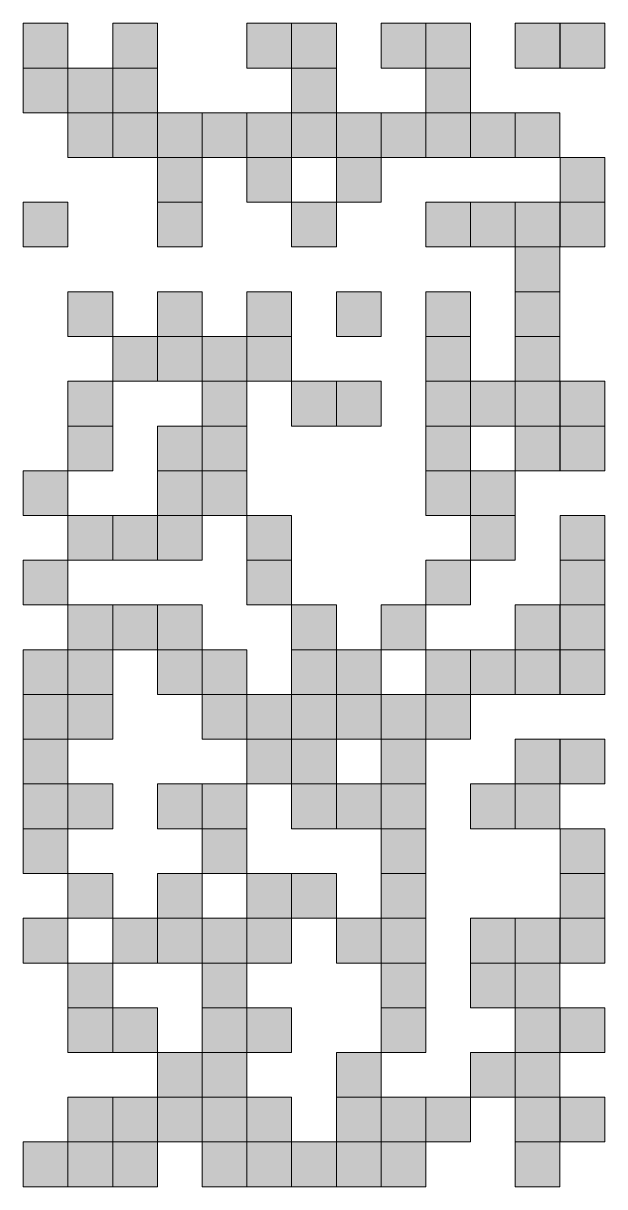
# Model space of a CAD drawing. Extents: x 23 to 244, y 50 to 133.
# Drawn here: x 40.85 to 58.23, y 86.37 to 121.13 of the extents above; entities that cross this region are included whole.
import ezdxf

# ---------------------------------------------------------------- set-up
doc = ezdxf.new("R2010")
doc.units = 0
doc.header["$MEASUREMENT"] = 0
doc.layers.add('Layer 1', color=7, linetype='Continuous')

msp = doc.modelspace()

# ---------------------------------------------------------------- hatches: boundary and pattern name
at = {"layer": 'Layer 1', "true_color": 0xffffff}
h = msp.add_hatch(color=7, dxfattribs=at)
h.dxf.hatch_style = 2
h.paths.add_polyline_path([(40.851, 119.796), (42.188, 119.796), (42.188, 121.133), (40.851, 121.133)])
h = msp.add_hatch(color=7, dxfattribs=at)
h.dxf.hatch_style = 2
h.paths.add_polyline_path([(43.525, 119.796), (44.862, 119.796), (44.862, 121.133), (43.525, 121.133)])
h = msp.add_hatch(color=7, dxfattribs=at)
h.dxf.hatch_style = 2
h.paths.add_polyline_path([(47.536, 119.796), (48.873, 119.796), (48.873, 121.133), (47.536, 121.133)])
h = msp.add_hatch(color=7, dxfattribs=at)
h.dxf.hatch_style = 2
h.paths.add_polyline_path([(48.873, 119.796), (50.21, 119.796), (50.21, 121.133), (48.873, 121.133)])
h = msp.add_hatch(color=7, dxfattribs=at)
h.dxf.hatch_style = 2
h.paths.add_polyline_path([(51.547, 119.796), (52.884, 119.796), (52.884, 121.133), (51.547, 121.133)])
h = msp.add_hatch(color=7, dxfattribs=at)
h.dxf.hatch_style = 2
h.paths.add_polyline_path([(52.884, 119.796), (54.221, 119.796), (54.221, 121.133), (52.884, 121.133)])
h = msp.add_hatch(color=7, dxfattribs=at)
h.dxf.hatch_style = 2
h.paths.add_polyline_path([(55.558, 119.796), (56.895, 119.796), (56.895, 121.133), (55.558, 121.133)])
h = msp.add_hatch(color=7, dxfattribs=at)
h.dxf.hatch_style = 2
h.paths.add_polyline_path([(56.896, 119.796), (58.233, 119.796), (58.233, 121.133), (56.896, 121.133)])
h = msp.add_hatch(color=7, dxfattribs=at)
h.dxf.hatch_style = 2
h.paths.add_polyline_path([(40.851, 118.459), (42.188, 118.459), (42.188, 119.796), (40.851, 119.796)])
h = msp.add_hatch(color=7, dxfattribs=at)
h.dxf.hatch_style = 2
h.paths.add_polyline_path([(42.188, 118.459), (43.525, 118.459), (43.525, 119.796), (42.188, 119.796)])
h = msp.add_hatch(color=7, dxfattribs=at)
h.dxf.hatch_style = 2
h.paths.add_polyline_path([(43.525, 118.459), (44.862, 118.459), (44.862, 119.796), (43.525, 119.796)])
h = msp.add_hatch(color=7, dxfattribs=at)
h.dxf.hatch_style = 2
h.paths.add_polyline_path([(48.873, 118.459), (50.21, 118.459), (50.21, 119.796), (48.873, 119.796)])
h = msp.add_hatch(color=7, dxfattribs=at)
h.dxf.hatch_style = 2
h.paths.add_polyline_path([(52.884, 118.459), (54.221, 118.459), (54.221, 119.796), (52.884, 119.796)])
h = msp.add_hatch(color=7, dxfattribs=at)
h.dxf.hatch_style = 2
h.paths.add_polyline_path([(42.188, 117.122), (43.525, 117.122), (43.525, 118.459), (42.188, 118.459)])
h = msp.add_hatch(color=7, dxfattribs=at)
h.dxf.hatch_style = 2
h.paths.add_polyline_path([(43.525, 117.122), (44.862, 117.122), (44.862, 118.459), (43.525, 118.459)])
h = msp.add_hatch(color=7, dxfattribs=at)
h.dxf.hatch_style = 2
h.paths.add_polyline_path([(44.862, 117.122), (46.199, 117.122), (46.199, 118.459), (44.862, 118.459)])
h = msp.add_hatch(color=7, dxfattribs=at)
h.dxf.hatch_style = 2
h.paths.add_polyline_path([(46.199, 117.122), (47.536, 117.122), (47.536, 118.459), (46.199, 118.459)])
h = msp.add_hatch(color=7, dxfattribs=at)
h.dxf.hatch_style = 2
h.paths.add_polyline_path([(47.536, 117.122), (48.873, 117.122), (48.873, 118.459), (47.536, 118.459)])
h = msp.add_hatch(color=7, dxfattribs=at)
h.dxf.hatch_style = 2
h.paths.add_polyline_path([(48.873, 117.122), (50.21, 117.122), (50.21, 118.459), (48.873, 118.459)])
h = msp.add_hatch(color=7, dxfattribs=at)
h.dxf.hatch_style = 2
h.paths.add_polyline_path([(50.21, 117.122), (51.547, 117.122), (51.547, 118.459), (50.21, 118.459)])
h = msp.add_hatch(color=7, dxfattribs=at)
h.dxf.hatch_style = 2
h.paths.add_polyline_path([(51.547, 117.122), (52.884, 117.122), (52.884, 118.459), (51.547, 118.459)])
h = msp.add_hatch(color=7, dxfattribs=at)
h.dxf.hatch_style = 2
h.paths.add_polyline_path([(52.884, 117.122), (54.221, 117.122), (54.221, 118.459), (52.884, 118.459)])
h = msp.add_hatch(color=7, dxfattribs=at)
h.dxf.hatch_style = 2
h.paths.add_polyline_path([(54.221, 117.122), (55.558, 117.122), (55.558, 118.459), (54.221, 118.459)])
h = msp.add_hatch(color=7, dxfattribs=at)
h.dxf.hatch_style = 2
h.paths.add_polyline_path([(55.558, 117.122), (56.895, 117.122), (56.895, 118.459), (55.558, 118.459)])
h = msp.add_hatch(color=7, dxfattribs=at)
h.dxf.hatch_style = 2
h.paths.add_polyline_path([(44.862, 115.785), (46.199, 115.785), (46.199, 117.122), (44.862, 117.122)])
h = msp.add_hatch(color=7, dxfattribs=at)
h.dxf.hatch_style = 2
h.paths.add_polyline_path([(47.536, 115.785), (48.873, 115.785), (48.873, 117.122), (47.536, 117.122)])
h = msp.add_hatch(color=7, dxfattribs=at)
h.dxf.hatch_style = 2
h.paths.add_polyline_path([(50.21, 115.785), (51.547, 115.785), (51.547, 117.122), (50.21, 117.122)])
h = msp.add_hatch(color=7, dxfattribs=at)
h.dxf.hatch_style = 2
h.paths.add_polyline_path([(56.896, 115.785), (58.233, 115.785), (58.233, 117.122), (56.896, 117.122)])
h = msp.add_hatch(color=7, dxfattribs=at)
h.dxf.hatch_style = 2
h.paths.add_polyline_path([(40.851, 114.448), (42.188, 114.448), (42.188, 115.785), (40.851, 115.785)])
h = msp.add_hatch(color=7, dxfattribs=at)
h.dxf.hatch_style = 2
h.paths.add_polyline_path([(44.862, 114.448), (46.199, 114.448), (46.199, 115.785), (44.862, 115.785)])
h = msp.add_hatch(color=7, dxfattribs=at)
h.dxf.hatch_style = 2
h.paths.add_polyline_path([(48.873, 114.448), (50.21, 114.448), (50.21, 115.785), (48.873, 115.785)])
h = msp.add_hatch(color=7, dxfattribs=at)
h.dxf.hatch_style = 2
h.paths.add_polyline_path([(52.884, 114.448), (54.221, 114.448), (54.221, 115.785), (52.884, 115.785)])
h = msp.add_hatch(color=7, dxfattribs=at)
h.dxf.hatch_style = 2
h.paths.add_polyline_path([(54.221, 114.448), (55.558, 114.448), (55.558, 115.785), (54.221, 115.785)])
h = msp.add_hatch(color=7, dxfattribs=at)
h.dxf.hatch_style = 2
h.paths.add_polyline_path([(55.558, 114.448), (56.895, 114.448), (56.895, 115.785), (55.558, 115.785)])
h = msp.add_hatch(color=7, dxfattribs=at)
h.dxf.hatch_style = 2
h.paths.add_polyline_path([(56.896, 114.448), (58.233, 114.448), (58.233, 115.785), (56.896, 115.785)])
h = msp.add_hatch(color=7, dxfattribs=at)
h.dxf.hatch_style = 2
h.paths.add_polyline_path([(55.558, 113.111), (56.895, 113.111), (56.895, 114.448), (55.558, 114.448)])
h = msp.add_hatch(color=7, dxfattribs=at)
h.dxf.hatch_style = 2
h.paths.add_polyline_path([(42.188, 111.774), (43.525, 111.774), (43.525, 113.111), (42.188, 113.111)])
h = msp.add_hatch(color=7, dxfattribs=at)
h.dxf.hatch_style = 2
h.paths.add_polyline_path([(44.862, 111.774), (46.199, 111.774), (46.199, 113.111), (44.862, 113.111)])
h = msp.add_hatch(color=7, dxfattribs=at)
h.dxf.hatch_style = 2
h.paths.add_polyline_path([(47.536, 111.774), (48.873, 111.774), (48.873, 113.111), (47.536, 113.111)])
h = msp.add_hatch(color=7, dxfattribs=at)
h.dxf.hatch_style = 2
h.paths.add_polyline_path([(50.21, 111.774), (51.547, 111.774), (51.547, 113.111), (50.21, 113.111)])
h = msp.add_hatch(color=7, dxfattribs=at)
h.dxf.hatch_style = 2
h.paths.add_polyline_path([(52.884, 111.774), (54.221, 111.774), (54.221, 113.111), (52.884, 113.111)])
h = msp.add_hatch(color=7, dxfattribs=at)
h.dxf.hatch_style = 2
h.paths.add_polyline_path([(55.558, 111.774), (56.895, 111.774), (56.895, 113.111), (55.558, 113.111)])
h = msp.add_hatch(color=7, dxfattribs=at)
h.dxf.hatch_style = 2
h.paths.add_polyline_path([(43.525, 110.437), (44.862, 110.437), (44.862, 111.774), (43.525, 111.774)])
h = msp.add_hatch(color=7, dxfattribs=at)
h.dxf.hatch_style = 2
h.paths.add_polyline_path([(44.862, 110.437), (46.199, 110.437), (46.199, 111.774), (44.862, 111.774)])
h = msp.add_hatch(color=7, dxfattribs=at)
h.dxf.hatch_style = 2
h.paths.add_polyline_path([(46.199, 110.437), (47.536, 110.437), (47.536, 111.774), (46.199, 111.774)])
h = msp.add_hatch(color=7, dxfattribs=at)
h.dxf.hatch_style = 2
h.paths.add_polyline_path([(47.536, 110.437), (48.873, 110.437), (48.873, 111.774), (47.536, 111.774)])
h = msp.add_hatch(color=7, dxfattribs=at)
h.dxf.hatch_style = 2
h.paths.add_polyline_path([(52.884, 110.437), (54.221, 110.437), (54.221, 111.774), (52.884, 111.774)])
h = msp.add_hatch(color=7, dxfattribs=at)
h.dxf.hatch_style = 2
h.paths.add_polyline_path([(55.558, 110.437), (56.895, 110.437), (56.895, 111.774), (55.558, 111.774)])
h = msp.add_hatch(color=7, dxfattribs=at)
h.dxf.hatch_style = 2
h.paths.add_polyline_path([(42.188, 109.099), (43.525, 109.099), (43.525, 110.436), (42.188, 110.436)])
h = msp.add_hatch(color=7, dxfattribs=at)
h.dxf.hatch_style = 2
h.paths.add_polyline_path([(46.199, 109.099), (47.536, 109.099), (47.536, 110.436), (46.199, 110.436)])
h = msp.add_hatch(color=7, dxfattribs=at)
h.dxf.hatch_style = 2
h.paths.add_polyline_path([(48.873, 109.099), (50.21, 109.099), (50.21, 110.436), (48.873, 110.436)])
h = msp.add_hatch(color=7, dxfattribs=at)
h.dxf.hatch_style = 2
h.paths.add_polyline_path([(50.21, 109.099), (51.547, 109.099), (51.547, 110.436), (50.21, 110.436)])
h = msp.add_hatch(color=7, dxfattribs=at)
h.dxf.hatch_style = 2
h.paths.add_polyline_path([(52.884, 109.099), (54.221, 109.099), (54.221, 110.436), (52.884, 110.436)])
h = msp.add_hatch(color=7, dxfattribs=at)
h.dxf.hatch_style = 2
h.paths.add_polyline_path([(54.221, 109.099), (55.558, 109.099), (55.558, 110.436), (54.221, 110.436)])
h = msp.add_hatch(color=7, dxfattribs=at)
h.dxf.hatch_style = 2
h.paths.add_polyline_path([(55.558, 109.099), (56.895, 109.099), (56.895, 110.436), (55.558, 110.436)])
h = msp.add_hatch(color=7, dxfattribs=at)
h.dxf.hatch_style = 2
h.paths.add_polyline_path([(56.896, 109.099), (58.233, 109.099), (58.233, 110.436), (56.896, 110.436)])
h = msp.add_hatch(color=7, dxfattribs=at)
h.dxf.hatch_style = 2
h.paths.add_polyline_path([(42.188, 107.762), (43.525, 107.762), (43.525, 109.099), (42.188, 109.099)])
h = msp.add_hatch(color=7, dxfattribs=at)
h.dxf.hatch_style = 2
h.paths.add_polyline_path([(44.862, 107.762), (46.199, 107.762), (46.199, 109.099), (44.862, 109.099)])
h = msp.add_hatch(color=7, dxfattribs=at)
h.dxf.hatch_style = 2
h.paths.add_polyline_path([(46.199, 107.762), (47.536, 107.762), (47.536, 109.099), (46.199, 109.099)])
h = msp.add_hatch(color=7, dxfattribs=at)
h.dxf.hatch_style = 2
h.paths.add_polyline_path([(52.884, 107.762), (54.221, 107.762), (54.221, 109.099), (52.884, 109.099)])
h = msp.add_hatch(color=7, dxfattribs=at)
h.dxf.hatch_style = 2
h.paths.add_polyline_path([(55.558, 107.762), (56.895, 107.762), (56.895, 109.099), (55.558, 109.099)])
h = msp.add_hatch(color=7, dxfattribs=at)
h.dxf.hatch_style = 2
h.paths.add_polyline_path([(56.896, 107.762), (58.233, 107.762), (58.233, 109.099), (56.896, 109.099)])
h = msp.add_hatch(color=7, dxfattribs=at)
h.dxf.hatch_style = 2
h.paths.add_polyline_path([(40.851, 106.425), (42.188, 106.425), (42.188, 107.762), (40.851, 107.762)])
h = msp.add_hatch(color=7, dxfattribs=at)
h.dxf.hatch_style = 2
h.paths.add_polyline_path([(44.862, 106.425), (46.199, 106.425), (46.199, 107.762), (44.862, 107.762)])
h = msp.add_hatch(color=7, dxfattribs=at)
h.dxf.hatch_style = 2
h.paths.add_polyline_path([(46.199, 106.425), (47.536, 106.425), (47.536, 107.762), (46.199, 107.762)])
h = msp.add_hatch(color=7, dxfattribs=at)
h.dxf.hatch_style = 2
h.paths.add_polyline_path([(52.884, 106.425), (54.221, 106.425), (54.221, 107.762), (52.884, 107.762)])
h = msp.add_hatch(color=7, dxfattribs=at)
h.dxf.hatch_style = 2
h.paths.add_polyline_path([(54.221, 106.425), (55.558, 106.425), (55.558, 107.762), (54.221, 107.762)])
h = msp.add_hatch(color=7, dxfattribs=at)
h.dxf.hatch_style = 2
h.paths.add_polyline_path([(42.188, 105.088), (43.525, 105.088), (43.525, 106.425), (42.188, 106.425)])
h = msp.add_hatch(color=7, dxfattribs=at)
h.dxf.hatch_style = 2
h.paths.add_polyline_path([(43.525, 105.088), (44.862, 105.088), (44.862, 106.425), (43.525, 106.425)])
h = msp.add_hatch(color=7, dxfattribs=at)
h.dxf.hatch_style = 2
h.paths.add_polyline_path([(44.862, 105.088), (46.199, 105.088), (46.199, 106.425), (44.862, 106.425)])
h = msp.add_hatch(color=7, dxfattribs=at)
h.dxf.hatch_style = 2
h.paths.add_polyline_path([(47.536, 105.088), (48.873, 105.088), (48.873, 106.425), (47.536, 106.425)])
h = msp.add_hatch(color=7, dxfattribs=at)
h.dxf.hatch_style = 2
h.paths.add_polyline_path([(54.221, 105.088), (55.558, 105.088), (55.558, 106.425), (54.221, 106.425)])
h = msp.add_hatch(color=7, dxfattribs=at)
h.dxf.hatch_style = 2
h.paths.add_polyline_path([(56.896, 105.088), (58.233, 105.088), (58.233, 106.425), (56.896, 106.425)])
h = msp.add_hatch(color=7, dxfattribs=at)
h.dxf.hatch_style = 2
h.paths.add_polyline_path([(40.851, 103.751), (42.188, 103.751), (42.188, 105.088), (40.851, 105.088)])
h = msp.add_hatch(color=7, dxfattribs=at)
h.dxf.hatch_style = 2
h.paths.add_polyline_path([(47.536, 103.751), (48.873, 103.751), (48.873, 105.088), (47.536, 105.088)])
h = msp.add_hatch(color=7, dxfattribs=at)
h.dxf.hatch_style = 2
h.paths.add_polyline_path([(52.884, 103.751), (54.221, 103.751), (54.221, 105.088), (52.884, 105.088)])
h = msp.add_hatch(color=7, dxfattribs=at)
h.dxf.hatch_style = 2
h.paths.add_polyline_path([(56.896, 103.751), (58.233, 103.751), (58.233, 105.088), (56.896, 105.088)])
h = msp.add_hatch(color=7, dxfattribs=at)
h.dxf.hatch_style = 2
h.paths.add_polyline_path([(42.188, 102.414), (43.525, 102.414), (43.525, 103.751), (42.188, 103.751)])
h = msp.add_hatch(color=7, dxfattribs=at)
h.dxf.hatch_style = 2
h.paths.add_polyline_path([(43.525, 102.414), (44.862, 102.414), (44.862, 103.751), (43.525, 103.751)])
h = msp.add_hatch(color=7, dxfattribs=at)
h.dxf.hatch_style = 2
h.paths.add_polyline_path([(44.862, 102.414), (46.199, 102.414), (46.199, 103.751), (44.862, 103.751)])
h = msp.add_hatch(color=7, dxfattribs=at)
h.dxf.hatch_style = 2
h.paths.add_polyline_path([(48.873, 102.414), (50.21, 102.414), (50.21, 103.751), (48.873, 103.751)])
h = msp.add_hatch(color=7, dxfattribs=at)
h.dxf.hatch_style = 2
h.paths.add_polyline_path([(51.547, 102.414), (52.884, 102.414), (52.884, 103.751), (51.547, 103.751)])
h = msp.add_hatch(color=7, dxfattribs=at)
h.dxf.hatch_style = 2
h.paths.add_polyline_path([(55.558, 102.414), (56.895, 102.414), (56.895, 103.751), (55.558, 103.751)])
h = msp.add_hatch(color=7, dxfattribs=at)
h.dxf.hatch_style = 2
h.paths.add_polyline_path([(56.896, 102.414), (58.233, 102.414), (58.233, 103.751), (56.896, 103.751)])
h = msp.add_hatch(color=7, dxfattribs=at)
h.dxf.hatch_style = 2
h.paths.add_polyline_path([(40.851, 101.077), (42.188, 101.077), (42.188, 102.414), (40.851, 102.414)])
h = msp.add_hatch(color=7, dxfattribs=at)
h.dxf.hatch_style = 2
h.paths.add_polyline_path([(42.188, 101.077), (43.525, 101.077), (43.525, 102.414), (42.188, 102.414)])
h = msp.add_hatch(color=7, dxfattribs=at)
h.dxf.hatch_style = 2
h.paths.add_polyline_path([(44.862, 101.077), (46.199, 101.077), (46.199, 102.414), (44.862, 102.414)])
h = msp.add_hatch(color=7, dxfattribs=at)
h.dxf.hatch_style = 2
h.paths.add_polyline_path([(46.199, 101.077), (47.536, 101.077), (47.536, 102.414), (46.199, 102.414)])
h = msp.add_hatch(color=7, dxfattribs=at)
h.dxf.hatch_style = 2
h.paths.add_polyline_path([(48.873, 101.077), (50.21, 101.077), (50.21, 102.414), (48.873, 102.414)])
h = msp.add_hatch(color=7, dxfattribs=at)
h.dxf.hatch_style = 2
h.paths.add_polyline_path([(50.21, 101.077), (51.547, 101.077), (51.547, 102.414), (50.21, 102.414)])
h = msp.add_hatch(color=7, dxfattribs=at)
h.dxf.hatch_style = 2
h.paths.add_polyline_path([(52.884, 101.077), (54.221, 101.077), (54.221, 102.414), (52.884, 102.414)])
h = msp.add_hatch(color=7, dxfattribs=at)
h.dxf.hatch_style = 2
h.paths.add_polyline_path([(54.221, 101.077), (55.558, 101.077), (55.558, 102.414), (54.221, 102.414)])
h = msp.add_hatch(color=7, dxfattribs=at)
h.dxf.hatch_style = 2
h.paths.add_polyline_path([(55.558, 101.077), (56.895, 101.077), (56.895, 102.414), (55.558, 102.414)])
h = msp.add_hatch(color=7, dxfattribs=at)
h.dxf.hatch_style = 2
h.paths.add_polyline_path([(56.896, 101.077), (58.233, 101.077), (58.233, 102.414), (56.896, 102.414)])
h = msp.add_hatch(color=7, dxfattribs=at)
h.dxf.hatch_style = 2
h.paths.add_polyline_path([(40.851, 99.74), (42.188, 99.74), (42.188, 101.077), (40.851, 101.077)])
h = msp.add_hatch(color=7, dxfattribs=at)
h.dxf.hatch_style = 2
h.paths.add_polyline_path([(42.188, 99.74), (43.525, 99.74), (43.525, 101.077), (42.188, 101.077)])
h = msp.add_hatch(color=7, dxfattribs=at)
h.dxf.hatch_style = 2
h.paths.add_polyline_path([(46.199, 99.74), (47.536, 99.74), (47.536, 101.077), (46.199, 101.077)])
h = msp.add_hatch(color=7, dxfattribs=at)
h.dxf.hatch_style = 2
h.paths.add_polyline_path([(47.536, 99.74), (48.873, 99.74), (48.873, 101.077), (47.536, 101.077)])
h = msp.add_hatch(color=7, dxfattribs=at)
h.dxf.hatch_style = 2
h.paths.add_polyline_path([(48.873, 99.74), (50.21, 99.74), (50.21, 101.077), (48.873, 101.077)])
h = msp.add_hatch(color=7, dxfattribs=at)
h.dxf.hatch_style = 2
h.paths.add_polyline_path([(50.21, 99.74), (51.547, 99.74), (51.547, 101.077), (50.21, 101.077)])
h = msp.add_hatch(color=7, dxfattribs=at)
h.dxf.hatch_style = 2
h.paths.add_polyline_path([(51.547, 99.74), (52.884, 99.74), (52.884, 101.077), (51.547, 101.077)])
h = msp.add_hatch(color=7, dxfattribs=at)
h.dxf.hatch_style = 2
h.paths.add_polyline_path([(52.884, 99.74), (54.221, 99.74), (54.221, 101.077), (52.884, 101.077)])
h = msp.add_hatch(color=7, dxfattribs=at)
h.dxf.hatch_style = 2
h.paths.add_polyline_path([(40.851, 98.403), (42.188, 98.403), (42.188, 99.74), (40.851, 99.74)])
h = msp.add_hatch(color=7, dxfattribs=at)
h.dxf.hatch_style = 2
h.paths.add_polyline_path([(47.536, 98.403), (48.873, 98.403), (48.873, 99.74), (47.536, 99.74)])
h = msp.add_hatch(color=7, dxfattribs=at)
h.dxf.hatch_style = 2
h.paths.add_polyline_path([(48.873, 98.403), (50.21, 98.403), (50.21, 99.74), (48.873, 99.74)])
h = msp.add_hatch(color=7, dxfattribs=at)
h.dxf.hatch_style = 2
h.paths.add_polyline_path([(51.547, 98.403), (52.884, 98.403), (52.884, 99.74), (51.547, 99.74)])
h = msp.add_hatch(color=7, dxfattribs=at)
h.dxf.hatch_style = 2
h.paths.add_polyline_path([(55.558, 98.403), (56.895, 98.403), (56.895, 99.74), (55.558, 99.74)])
h = msp.add_hatch(color=7, dxfattribs=at)
h.dxf.hatch_style = 2
h.paths.add_polyline_path([(56.896, 98.403), (58.233, 98.403), (58.233, 99.74), (56.896, 99.74)])
h = msp.add_hatch(color=7, dxfattribs=at)
h.dxf.hatch_style = 2
h.paths.add_polyline_path([(40.851, 97.066), (42.188, 97.066), (42.188, 98.403), (40.851, 98.403)])
h = msp.add_hatch(color=7, dxfattribs=at)
h.dxf.hatch_style = 2
h.paths.add_polyline_path([(42.188, 97.066), (43.525, 97.066), (43.525, 98.403), (42.188, 98.403)])
h = msp.add_hatch(color=7, dxfattribs=at)
h.dxf.hatch_style = 2
h.paths.add_polyline_path([(44.862, 97.066), (46.199, 97.066), (46.199, 98.403), (44.862, 98.403)])
h = msp.add_hatch(color=7, dxfattribs=at)
h.dxf.hatch_style = 2
h.paths.add_polyline_path([(46.199, 97.066), (47.536, 97.066), (47.536, 98.403), (46.199, 98.403)])
h = msp.add_hatch(color=7, dxfattribs=at)
h.dxf.hatch_style = 2
h.paths.add_polyline_path([(48.873, 97.066), (50.21, 97.066), (50.21, 98.403), (48.873, 98.403)])
h = msp.add_hatch(color=7, dxfattribs=at)
h.dxf.hatch_style = 2
h.paths.add_polyline_path([(50.21, 97.066), (51.547, 97.066), (51.547, 98.403), (50.21, 98.403)])
h = msp.add_hatch(color=7, dxfattribs=at)
h.dxf.hatch_style = 2
h.paths.add_polyline_path([(51.547, 97.066), (52.884, 97.066), (52.884, 98.403), (51.547, 98.403)])
h = msp.add_hatch(color=7, dxfattribs=at)
h.dxf.hatch_style = 2
h.paths.add_polyline_path([(54.221, 97.066), (55.558, 97.066), (55.558, 98.403), (54.221, 98.403)])
h = msp.add_hatch(color=7, dxfattribs=at)
h.dxf.hatch_style = 2
h.paths.add_polyline_path([(55.558, 97.066), (56.895, 97.066), (56.895, 98.403), (55.558, 98.403)])
h = msp.add_hatch(color=7, dxfattribs=at)
h.dxf.hatch_style = 2
h.paths.add_polyline_path([(40.851, 95.729), (42.188, 95.729), (42.188, 97.066), (40.851, 97.066)])
h = msp.add_hatch(color=7, dxfattribs=at)
h.dxf.hatch_style = 2
h.paths.add_polyline_path([(46.199, 95.729), (47.536, 95.729), (47.536, 97.066), (46.199, 97.066)])
h = msp.add_hatch(color=7, dxfattribs=at)
h.dxf.hatch_style = 2
h.paths.add_polyline_path([(51.547, 95.729), (52.884, 95.729), (52.884, 97.066), (51.547, 97.066)])
h = msp.add_hatch(color=7, dxfattribs=at)
h.dxf.hatch_style = 2
h.paths.add_polyline_path([(56.896, 95.729), (58.233, 95.729), (58.233, 97.066), (56.896, 97.066)])
h = msp.add_hatch(color=7, dxfattribs=at)
h.dxf.hatch_style = 2
h.paths.add_polyline_path([(42.188, 94.392), (43.525, 94.392), (43.525, 95.729), (42.188, 95.729)])
h = msp.add_hatch(color=7, dxfattribs=at)
h.dxf.hatch_style = 2
h.paths.add_polyline_path([(44.862, 94.392), (46.199, 94.392), (46.199, 95.729), (44.862, 95.729)])
h = msp.add_hatch(color=7, dxfattribs=at)
h.dxf.hatch_style = 2
h.paths.add_polyline_path([(47.536, 94.392), (48.873, 94.392), (48.873, 95.729), (47.536, 95.729)])
h = msp.add_hatch(color=7, dxfattribs=at)
h.dxf.hatch_style = 2
h.paths.add_polyline_path([(48.873, 94.392), (50.21, 94.392), (50.21, 95.729), (48.873, 95.729)])
h = msp.add_hatch(color=7, dxfattribs=at)
h.dxf.hatch_style = 2
h.paths.add_polyline_path([(51.547, 94.392), (52.884, 94.392), (52.884, 95.729), (51.547, 95.729)])
h = msp.add_hatch(color=7, dxfattribs=at)
h.dxf.hatch_style = 2
h.paths.add_polyline_path([(56.896, 94.392), (58.233, 94.392), (58.233, 95.729), (56.896, 95.729)])
h = msp.add_hatch(color=7, dxfattribs=at)
h.dxf.hatch_style = 2
h.paths.add_polyline_path([(40.851, 93.054), (42.188, 93.054), (42.188, 94.391), (40.851, 94.391)])
h = msp.add_hatch(color=7, dxfattribs=at)
h.dxf.hatch_style = 2
h.paths.add_polyline_path([(43.525, 93.054), (44.862, 93.054), (44.862, 94.391), (43.525, 94.391)])
h = msp.add_hatch(color=7, dxfattribs=at)
h.dxf.hatch_style = 2
h.paths.add_polyline_path([(44.862, 93.054), (46.199, 93.054), (46.199, 94.391), (44.862, 94.391)])
h = msp.add_hatch(color=7, dxfattribs=at)
h.dxf.hatch_style = 2
h.paths.add_polyline_path([(46.199, 93.054), (47.536, 93.054), (47.536, 94.391), (46.199, 94.391)])
h = msp.add_hatch(color=7, dxfattribs=at)
h.dxf.hatch_style = 2
h.paths.add_polyline_path([(47.536, 93.054), (48.873, 93.054), (48.873, 94.391), (47.536, 94.391)])
h = msp.add_hatch(color=7, dxfattribs=at)
h.dxf.hatch_style = 2
h.paths.add_polyline_path([(50.21, 93.054), (51.547, 93.054), (51.547, 94.391), (50.21, 94.391)])
h = msp.add_hatch(color=7, dxfattribs=at)
h.dxf.hatch_style = 2
h.paths.add_polyline_path([(51.547, 93.054), (52.884, 93.054), (52.884, 94.391), (51.547, 94.391)])
h = msp.add_hatch(color=7, dxfattribs=at)
h.dxf.hatch_style = 2
h.paths.add_polyline_path([(54.221, 93.054), (55.558, 93.054), (55.558, 94.391), (54.221, 94.391)])
h = msp.add_hatch(color=7, dxfattribs=at)
h.dxf.hatch_style = 2
h.paths.add_polyline_path([(55.558, 93.054), (56.895, 93.054), (56.895, 94.391), (55.558, 94.391)])
h = msp.add_hatch(color=7, dxfattribs=at)
h.dxf.hatch_style = 2
h.paths.add_polyline_path([(56.896, 93.054), (58.233, 93.054), (58.233, 94.391), (56.896, 94.391)])
h = msp.add_hatch(color=7, dxfattribs=at)
h.dxf.hatch_style = 2
h.paths.add_polyline_path([(42.188, 91.717), (43.525, 91.717), (43.525, 93.054), (42.188, 93.054)])
h = msp.add_hatch(color=7, dxfattribs=at)
h.dxf.hatch_style = 2
h.paths.add_polyline_path([(46.199, 91.717), (47.536, 91.717), (47.536, 93.054), (46.199, 93.054)])
h = msp.add_hatch(color=7, dxfattribs=at)
h.dxf.hatch_style = 2
h.paths.add_polyline_path([(51.547, 91.717), (52.884, 91.717), (52.884, 93.054), (51.547, 93.054)])
h = msp.add_hatch(color=7, dxfattribs=at)
h.dxf.hatch_style = 2
h.paths.add_polyline_path([(54.221, 91.717), (55.558, 91.717), (55.558, 93.054), (54.221, 93.054)])
h = msp.add_hatch(color=7, dxfattribs=at)
h.dxf.hatch_style = 2
h.paths.add_polyline_path([(55.558, 91.717), (56.895, 91.717), (56.895, 93.054), (55.558, 93.054)])
h = msp.add_hatch(color=7, dxfattribs=at)
h.dxf.hatch_style = 2
h.paths.add_polyline_path([(42.188, 90.38), (43.525, 90.38), (43.525, 91.717), (42.188, 91.717)])
h = msp.add_hatch(color=7, dxfattribs=at)
h.dxf.hatch_style = 2
h.paths.add_polyline_path([(43.525, 90.38), (44.862, 90.38), (44.862, 91.717), (43.525, 91.717)])
h = msp.add_hatch(color=7, dxfattribs=at)
h.dxf.hatch_style = 2
h.paths.add_polyline_path([(46.199, 90.38), (47.536, 90.38), (47.536, 91.717), (46.199, 91.717)])
h = msp.add_hatch(color=7, dxfattribs=at)
h.dxf.hatch_style = 2
h.paths.add_polyline_path([(47.536, 90.38), (48.873, 90.38), (48.873, 91.717), (47.536, 91.717)])
h = msp.add_hatch(color=7, dxfattribs=at)
h.dxf.hatch_style = 2
h.paths.add_polyline_path([(51.547, 90.38), (52.884, 90.38), (52.884, 91.717), (51.547, 91.717)])
h = msp.add_hatch(color=7, dxfattribs=at)
h.dxf.hatch_style = 2
h.paths.add_polyline_path([(55.558, 90.38), (56.895, 90.38), (56.895, 91.717), (55.558, 91.717)])
h = msp.add_hatch(color=7, dxfattribs=at)
h.dxf.hatch_style = 2
h.paths.add_polyline_path([(56.896, 90.38), (58.233, 90.38), (58.233, 91.717), (56.896, 91.717)])
h = msp.add_hatch(color=7, dxfattribs=at)
h.dxf.hatch_style = 2
h.paths.add_polyline_path([(44.862, 89.043), (46.199, 89.043), (46.199, 90.38), (44.862, 90.38)])
h = msp.add_hatch(color=7, dxfattribs=at)
h.dxf.hatch_style = 2
h.paths.add_polyline_path([(46.199, 89.043), (47.536, 89.043), (47.536, 90.38), (46.199, 90.38)])
h = msp.add_hatch(color=7, dxfattribs=at)
h.dxf.hatch_style = 2
h.paths.add_polyline_path([(50.21, 89.043), (51.547, 89.043), (51.547, 90.38), (50.21, 90.38)])
h = msp.add_hatch(color=7, dxfattribs=at)
h.dxf.hatch_style = 2
h.paths.add_polyline_path([(54.221, 89.043), (55.558, 89.043), (55.558, 90.38), (54.221, 90.38)])
h = msp.add_hatch(color=7, dxfattribs=at)
h.dxf.hatch_style = 2
h.paths.add_polyline_path([(55.558, 89.043), (56.895, 89.043), (56.895, 90.38), (55.558, 90.38)])
h = msp.add_hatch(color=7, dxfattribs=at)
h.dxf.hatch_style = 2
h.paths.add_polyline_path([(42.188, 87.706), (43.525, 87.706), (43.525, 89.043), (42.188, 89.043)])
h = msp.add_hatch(color=7, dxfattribs=at)
h.dxf.hatch_style = 2
h.paths.add_polyline_path([(43.525, 87.706), (44.862, 87.706), (44.862, 89.043), (43.525, 89.043)])
h = msp.add_hatch(color=7, dxfattribs=at)
h.dxf.hatch_style = 2
h.paths.add_polyline_path([(44.862, 87.706), (46.199, 87.706), (46.199, 89.043), (44.862, 89.043)])
h = msp.add_hatch(color=7, dxfattribs=at)
h.dxf.hatch_style = 2
h.paths.add_polyline_path([(46.199, 87.706), (47.536, 87.706), (47.536, 89.043), (46.199, 89.043)])
h = msp.add_hatch(color=7, dxfattribs=at)
h.dxf.hatch_style = 2
h.paths.add_polyline_path([(47.536, 87.706), (48.873, 87.706), (48.873, 89.043), (47.536, 89.043)])
h = msp.add_hatch(color=7, dxfattribs=at)
h.dxf.hatch_style = 2
h.paths.add_polyline_path([(50.21, 87.706), (51.547, 87.706), (51.547, 89.043), (50.21, 89.043)])
h = msp.add_hatch(color=7, dxfattribs=at)
h.dxf.hatch_style = 2
h.paths.add_polyline_path([(51.547, 87.706), (52.884, 87.706), (52.884, 89.043), (51.547, 89.043)])
h = msp.add_hatch(color=7, dxfattribs=at)
h.dxf.hatch_style = 2
h.paths.add_polyline_path([(52.884, 87.706), (54.221, 87.706), (54.221, 89.043), (52.884, 89.043)])
h = msp.add_hatch(color=7, dxfattribs=at)
h.dxf.hatch_style = 2
h.paths.add_polyline_path([(55.558, 87.706), (56.895, 87.706), (56.895, 89.043), (55.558, 89.043)])
h = msp.add_hatch(color=7, dxfattribs=at)
h.dxf.hatch_style = 2
h.paths.add_polyline_path([(56.896, 87.706), (58.233, 87.706), (58.233, 89.043), (56.896, 89.043)])
h = msp.add_hatch(color=7, dxfattribs=at)
h.dxf.hatch_style = 2
h.paths.add_polyline_path([(40.851, 86.369), (42.188, 86.369), (42.188, 87.706), (40.851, 87.706)])
h = msp.add_hatch(color=7, dxfattribs=at)
h.dxf.hatch_style = 2
h.paths.add_polyline_path([(42.188, 86.369), (43.525, 86.369), (43.525, 87.706), (42.188, 87.706)])
h = msp.add_hatch(color=7, dxfattribs=at)
h.dxf.hatch_style = 2
h.paths.add_polyline_path([(43.525, 86.369), (44.862, 86.369), (44.862, 87.706), (43.525, 87.706)])
h = msp.add_hatch(color=7, dxfattribs=at)
h.dxf.hatch_style = 2
h.paths.add_polyline_path([(46.199, 86.369), (47.536, 86.369), (47.536, 87.706), (46.199, 87.706)])
h = msp.add_hatch(color=7, dxfattribs=at)
h.dxf.hatch_style = 2
h.paths.add_polyline_path([(47.536, 86.369), (48.873, 86.369), (48.873, 87.706), (47.536, 87.706)])
h = msp.add_hatch(color=7, dxfattribs=at)
h.dxf.hatch_style = 2
h.paths.add_polyline_path([(48.873, 86.369), (50.21, 86.369), (50.21, 87.706), (48.873, 87.706)])
h = msp.add_hatch(color=7, dxfattribs=at)
h.dxf.hatch_style = 2
h.paths.add_polyline_path([(50.21, 86.369), (51.547, 86.369), (51.547, 87.706), (50.21, 87.706)])
h = msp.add_hatch(color=7, dxfattribs=at)
h.dxf.hatch_style = 2
h.paths.add_polyline_path([(51.547, 86.369), (52.884, 86.369), (52.884, 87.706), (51.547, 87.706)])
h = msp.add_hatch(color=7, dxfattribs=at)
h.dxf.hatch_style = 2
h.paths.add_polyline_path([(55.558, 86.369), (56.895, 86.369), (56.895, 87.706), (55.558, 87.706)])

# ---------------------------------------------------------------- linework, layer by layer
at = {"layer": 'Layer 1', "lineweight": 0}
for points in [[(40.851, 119.796), (42.188, 119.796), (42.188, 121.133), (40.851, 121.133), (40.851, 119.796)], [(43.525, 119.796), (44.862, 119.796), (44.862, 121.133), (43.525, 121.133), (43.525, 119.796)], [(47.536, 119.796), (48.873, 119.796), (48.873, 121.133), (47.536, 121.133), (47.536, 119.796)], [(48.873, 119.796), (50.21, 119.796), (50.21, 121.133), (48.873, 121.133), (48.873, 119.796)], [(51.547, 119.796), (52.884, 119.796), (52.884, 121.133), (51.547, 121.133), (51.547, 119.796)], [(52.884, 119.796), (54.221, 119.796), (54.221, 121.133), (52.884, 121.133), (52.884, 119.796)], [(55.558, 119.796), (56.895, 119.796), (56.895, 121.133), (55.558, 121.133), (55.558, 119.796)], [(56.896, 119.796), (58.233, 119.796), (58.233, 121.133), (56.896, 121.133), (56.896, 119.796)], [(40.851, 118.459), (42.188, 118.459), (42.188, 119.796), (40.851, 119.796), (40.851, 118.459)], [(42.188, 118.459), (43.525, 118.459), (43.525, 119.796), (42.188, 119.796), (42.188, 118.459)], [(43.525, 118.459), (44.862, 118.459), (44.862, 119.796), (43.525, 119.796), (43.525, 118.459)], [(48.873, 118.459), (50.21, 118.459), (50.21, 119.796), (48.873, 119.796), (48.873, 118.459)], [(52.884, 118.459), (54.221, 118.459), (54.221, 119.796), (52.884, 119.796), (52.884, 118.459)], [(42.188, 117.122), (43.525, 117.122), (43.525, 118.459), (42.188, 118.459), (42.188, 117.122)], [(43.525, 117.122), (44.862, 117.122), (44.862, 118.459), (43.525, 118.459), (43.525, 117.122)], [(44.862, 117.122), (46.199, 117.122), (46.199, 118.459), (44.862, 118.459), (44.862, 117.122)], [(46.199, 117.122), (47.536, 117.122), (47.536, 118.459), (46.199, 118.459), (46.199, 117.122)], [(47.536, 117.122), (48.873, 117.122), (48.873, 118.459), (47.536, 118.459), (47.536, 117.122)], [(48.873, 117.122), (50.21, 117.122), (50.21, 118.459), (48.873, 118.459), (48.873, 117.122)], [(50.21, 117.122), (51.547, 117.122), (51.547, 118.459), (50.21, 118.459), (50.21, 117.122)], [(51.547, 117.122), (52.884, 117.122), (52.884, 118.459), (51.547, 118.459), (51.547, 117.122)], [(52.884, 117.122), (54.221, 117.122), (54.221, 118.459), (52.884, 118.459), (52.884, 117.122)], [(54.221, 117.122), (55.558, 117.122), (55.558, 118.459), (54.221, 118.459), (54.221, 117.122)], [(55.558, 117.122), (56.895, 117.122), (56.895, 118.459), (55.558, 118.459), (55.558, 117.122)], [(44.862, 115.785), (46.199, 115.785), (46.199, 117.122), (44.862, 117.122), (44.862, 115.785)], [(47.536, 115.785), (48.873, 115.785), (48.873, 117.122), (47.536, 117.122), (47.536, 115.785)], [(50.21, 115.785), (51.547, 115.785), (51.547, 117.122), (50.21, 117.122), (50.21, 115.785)], [(56.896, 115.785), (58.233, 115.785), (58.233, 117.122), (56.896, 117.122), (56.896, 115.785)], [(40.851, 114.448), (42.188, 114.448), (42.188, 115.785), (40.851, 115.785), (40.851, 114.448)], [(44.862, 114.448), (46.199, 114.448), (46.199, 115.785), (44.862, 115.785), (44.862, 114.448)], [(48.873, 114.448), (50.21, 114.448), (50.21, 115.785), (48.873, 115.785), (48.873, 114.448)], [(52.884, 114.448), (54.221, 114.448), (54.221, 115.785), (52.884, 115.785), (52.884, 114.448)], [(54.221, 114.448), (55.558, 114.448), (55.558, 115.785), (54.221, 115.785), (54.221, 114.448)], [(55.558, 114.448), (56.895, 114.448), (56.895, 115.785), (55.558, 115.785), (55.558, 114.448)], [(56.896, 114.448), (58.233, 114.448), (58.233, 115.785), (56.896, 115.785), (56.896, 114.448)], [(55.558, 113.111), (56.895, 113.111), (56.895, 114.448), (55.558, 114.448), (55.558, 113.111)], [(42.188, 111.774), (43.525, 111.774), (43.525, 113.111), (42.188, 113.111), (42.188, 111.774)], [(44.862, 111.774), (46.199, 111.774), (46.199, 113.111), (44.862, 113.111), (44.862, 111.774)], [(47.536, 111.774), (48.873, 111.774), (48.873, 113.111), (47.536, 113.111), (47.536, 111.774)], [(50.21, 111.774), (51.547, 111.774), (51.547, 113.111), (50.21, 113.111), (50.21, 111.774)], [(52.884, 111.774), (54.221, 111.774), (54.221, 113.111), (52.884, 113.111), (52.884, 111.774)], [(55.558, 111.774), (56.895, 111.774), (56.895, 113.111), (55.558, 113.111), (55.558, 111.774)], [(43.525, 110.437), (44.862, 110.437), (44.862, 111.774), (43.525, 111.774), (43.525, 110.437)], [(44.862, 110.437), (46.199, 110.437), (46.199, 111.774), (44.862, 111.774), (44.862, 110.437)], [(46.199, 110.437), (47.536, 110.437), (47.536, 111.774), (46.199, 111.774), (46.199, 110.437)], [(47.536, 110.437), (48.873, 110.437), (48.873, 111.774), (47.536, 111.774), (47.536, 110.437)], [(52.884, 110.437), (54.221, 110.437), (54.221, 111.774), (52.884, 111.774), (52.884, 110.437)], [(55.558, 110.437), (56.895, 110.437), (56.895, 111.774), (55.558, 111.774), (55.558, 110.437)], [(42.188, 109.099), (43.525, 109.099), (43.525, 110.436), (42.188, 110.436), (42.188, 109.099)], [(46.199, 109.099), (47.536, 109.099), (47.536, 110.436), (46.199, 110.436), (46.199, 109.099)], [(48.873, 109.099), (50.21, 109.099), (50.21, 110.436), (48.873, 110.436), (48.873, 109.099)], [(50.21, 109.099), (51.547, 109.099), (51.547, 110.436), (50.21, 110.436), (50.21, 109.099)], [(52.884, 109.099), (54.221, 109.099), (54.221, 110.436), (52.884, 110.436), (52.884, 109.099)], [(54.221, 109.099), (55.558, 109.099), (55.558, 110.436), (54.221, 110.436), (54.221, 109.099)], [(55.558, 109.099), (56.895, 109.099), (56.895, 110.436), (55.558, 110.436), (55.558, 109.099)], [(56.896, 109.099), (58.233, 109.099), (58.233, 110.436), (56.896, 110.436), (56.896, 109.099)], [(42.188, 107.762), (43.525, 107.762), (43.525, 109.099), (42.188, 109.099), (42.188, 107.762)], [(44.862, 107.762), (46.199, 107.762), (46.199, 109.099), (44.862, 109.099), (44.862, 107.762)], [(46.199, 107.762), (47.536, 107.762), (47.536, 109.099), (46.199, 109.099), (46.199, 107.762)], [(52.884, 107.762), (54.221, 107.762), (54.221, 109.099), (52.884, 109.099), (52.884, 107.762)], [(55.558, 107.762), (56.895, 107.762), (56.895, 109.099), (55.558, 109.099), (55.558, 107.762)], [(56.896, 107.762), (58.233, 107.762), (58.233, 109.099), (56.896, 109.099), (56.896, 107.762)], [(40.851, 106.425), (42.188, 106.425), (42.188, 107.762), (40.851, 107.762), (40.851, 106.425)], [(44.862, 106.425), (46.199, 106.425), (46.199, 107.762), (44.862, 107.762), (44.862, 106.425)], [(46.199, 106.425), (47.536, 106.425), (47.536, 107.762), (46.199, 107.762), (46.199, 106.425)], [(52.884, 106.425), (54.221, 106.425), (54.221, 107.762), (52.884, 107.762), (52.884, 106.425)], [(54.221, 106.425), (55.558, 106.425), (55.558, 107.762), (54.221, 107.762), (54.221, 106.425)], [(42.188, 105.088), (43.525, 105.088), (43.525, 106.425), (42.188, 106.425), (42.188, 105.088)], [(43.525, 105.088), (44.862, 105.088), (44.862, 106.425), (43.525, 106.425), (43.525, 105.088)], [(44.862, 105.088), (46.199, 105.088), (46.199, 106.425), (44.862, 106.425), (44.862, 105.088)], [(47.536, 105.088), (48.873, 105.088), (48.873, 106.425), (47.536, 106.425), (47.536, 105.088)], [(54.221, 105.088), (55.558, 105.088), (55.558, 106.425), (54.221, 106.425), (54.221, 105.088)], [(56.896, 105.088), (58.233, 105.088), (58.233, 106.425), (56.896, 106.425), (56.896, 105.088)], [(40.851, 103.751), (42.188, 103.751), (42.188, 105.088), (40.851, 105.088), (40.851, 103.751)], [(47.536, 103.751), (48.873, 103.751), (48.873, 105.088), (47.536, 105.088), (47.536, 103.751)], [(52.884, 103.751), (54.221, 103.751), (54.221, 105.088), (52.884, 105.088), (52.884, 103.751)], [(56.896, 103.751), (58.233, 103.751), (58.233, 105.088), (56.896, 105.088), (56.896, 103.751)], [(42.188, 102.414), (43.525, 102.414), (43.525, 103.751), (42.188, 103.751), (42.188, 102.414)], [(43.525, 102.414), (44.862, 102.414), (44.862, 103.751), (43.525, 103.751), (43.525, 102.414)], [(44.862, 102.414), (46.199, 102.414), (46.199, 103.751), (44.862, 103.751), (44.862, 102.414)], [(48.873, 102.414), (50.21, 102.414), (50.21, 103.751), (48.873, 103.751), (48.873, 102.414)], [(51.547, 102.414), (52.884, 102.414), (52.884, 103.751), (51.547, 103.751), (51.547, 102.414)], [(55.558, 102.414), (56.895, 102.414), (56.895, 103.751), (55.558, 103.751), (55.558, 102.414)], [(56.896, 102.414), (58.233, 102.414), (58.233, 103.751), (56.896, 103.751), (56.896, 102.414)], [(40.851, 101.077), (42.188, 101.077), (42.188, 102.414), (40.851, 102.414), (40.851, 101.077)], [(42.188, 101.077), (43.525, 101.077), (43.525, 102.414), (42.188, 102.414), (42.188, 101.077)], [(44.862, 101.077), (46.199, 101.077), (46.199, 102.414), (44.862, 102.414), (44.862, 101.077)], [(46.199, 101.077), (47.536, 101.077), (47.536, 102.414), (46.199, 102.414), (46.199, 101.077)], [(48.873, 101.077), (50.21, 101.077), (50.21, 102.414), (48.873, 102.414), (48.873, 101.077)], [(50.21, 101.077), (51.547, 101.077), (51.547, 102.414), (50.21, 102.414), (50.21, 101.077)], [(52.884, 101.077), (54.221, 101.077), (54.221, 102.414), (52.884, 102.414), (52.884, 101.077)], [(54.221, 101.077), (55.558, 101.077), (55.558, 102.414), (54.221, 102.414), (54.221, 101.077)], [(55.558, 101.077), (56.895, 101.077), (56.895, 102.414), (55.558, 102.414), (55.558, 101.077)], [(56.896, 101.077), (58.233, 101.077), (58.233, 102.414), (56.896, 102.414), (56.896, 101.077)], [(40.851, 99.74), (42.188, 99.74), (42.188, 101.077), (40.851, 101.077), (40.851, 99.74)], [(42.188, 99.74), (43.525, 99.74), (43.525, 101.077), (42.188, 101.077), (42.188, 99.74)], [(46.199, 99.74), (47.536, 99.74), (47.536, 101.077), (46.199, 101.077), (46.199, 99.74)], [(47.536, 99.74), (48.873, 99.74), (48.873, 101.077), (47.536, 101.077), (47.536, 99.74)], [(48.873, 99.74), (50.21, 99.74), (50.21, 101.077), (48.873, 101.077), (48.873, 99.74)], [(50.21, 99.74), (51.547, 99.74), (51.547, 101.077), (50.21, 101.077), (50.21, 99.74)], [(51.547, 99.74), (52.884, 99.74), (52.884, 101.077), (51.547, 101.077), (51.547, 99.74)], [(52.884, 99.74), (54.221, 99.74), (54.221, 101.077), (52.884, 101.077), (52.884, 99.74)], [(40.851, 98.403), (42.188, 98.403), (42.188, 99.74), (40.851, 99.74), (40.851, 98.403)], [(47.536, 98.403), (48.873, 98.403), (48.873, 99.74), (47.536, 99.74), (47.536, 98.403)], [(48.873, 98.403), (50.21, 98.403), (50.21, 99.74), (48.873, 99.74), (48.873, 98.403)], [(51.547, 98.403), (52.884, 98.403), (52.884, 99.74), (51.547, 99.74), (51.547, 98.403)], [(55.558, 98.403), (56.895, 98.403), (56.895, 99.74), (55.558, 99.74), (55.558, 98.403)], [(56.896, 98.403), (58.233, 98.403), (58.233, 99.74), (56.896, 99.74), (56.896, 98.403)], [(40.851, 97.066), (42.188, 97.066), (42.188, 98.403), (40.851, 98.403), (40.851, 97.066)], [(42.188, 97.066), (43.525, 97.066), (43.525, 98.403), (42.188, 98.403), (42.188, 97.066)], [(44.862, 97.066), (46.199, 97.066), (46.199, 98.403), (44.862, 98.403), (44.862, 97.066)], [(46.199, 97.066), (47.536, 97.066), (47.536, 98.403), (46.199, 98.403), (46.199, 97.066)], [(48.873, 97.066), (50.21, 97.066), (50.21, 98.403), (48.873, 98.403), (48.873, 97.066)], [(50.21, 97.066), (51.547, 97.066), (51.547, 98.403), (50.21, 98.403), (50.21, 97.066)], [(51.547, 97.066), (52.884, 97.066), (52.884, 98.403), (51.547, 98.403), (51.547, 97.066)], [(54.221, 97.066), (55.558, 97.066), (55.558, 98.403), (54.221, 98.403), (54.221, 97.066)], [(55.558, 97.066), (56.895, 97.066), (56.895, 98.403), (55.558, 98.403), (55.558, 97.066)], [(40.851, 95.729), (42.188, 95.729), (42.188, 97.066), (40.851, 97.066), (40.851, 95.729)], [(46.199, 95.729), (47.536, 95.729), (47.536, 97.066), (46.199, 97.066), (46.199, 95.729)], [(51.547, 95.729), (52.884, 95.729), (52.884, 97.066), (51.547, 97.066), (51.547, 95.729)], [(56.896, 95.729), (58.233, 95.729), (58.233, 97.066), (56.896, 97.066), (56.896, 95.729)], [(42.188, 94.392), (43.525, 94.392), (43.525, 95.729), (42.188, 95.729), (42.188, 94.392)], [(44.862, 94.392), (46.199, 94.392), (46.199, 95.729), (44.862, 95.729), (44.862, 94.392)], [(47.536, 94.392), (48.873, 94.392), (48.873, 95.729), (47.536, 95.729), (47.536, 94.392)], [(48.873, 94.392), (50.21, 94.392), (50.21, 95.729), (48.873, 95.729), (48.873, 94.392)], [(51.547, 94.392), (52.884, 94.392), (52.884, 95.729), (51.547, 95.729), (51.547, 94.392)], [(56.896, 94.392), (58.233, 94.392), (58.233, 95.729), (56.896, 95.729), (56.896, 94.392)], [(40.851, 93.054), (42.188, 93.054), (42.188, 94.391), (40.851, 94.391), (40.851, 93.054)], [(43.525, 93.054), (44.862, 93.054), (44.862, 94.391), (43.525, 94.391), (43.525, 93.054)], [(44.862, 93.054), (46.199, 93.054), (46.199, 94.391), (44.862, 94.391), (44.862, 93.054)], [(46.199, 93.054), (47.536, 93.054), (47.536, 94.391), (46.199, 94.391), (46.199, 93.054)], [(47.536, 93.054), (48.873, 93.054), (48.873, 94.391), (47.536, 94.391), (47.536, 93.054)], [(50.21, 93.054), (51.547, 93.054), (51.547, 94.391), (50.21, 94.391), (50.21, 93.054)], [(51.547, 93.054), (52.884, 93.054), (52.884, 94.391), (51.547, 94.391), (51.547, 93.054)], [(54.221, 93.054), (55.558, 93.054), (55.558, 94.391), (54.221, 94.391), (54.221, 93.054)], [(55.558, 93.054), (56.895, 93.054), (56.895, 94.391), (55.558, 94.391), (55.558, 93.054)], [(56.896, 93.054), (58.233, 93.054), (58.233, 94.391), (56.896, 94.391), (56.896, 93.054)], [(42.188, 91.717), (43.525, 91.717), (43.525, 93.054), (42.188, 93.054), (42.188, 91.717)], [(46.199, 91.717), (47.536, 91.717), (47.536, 93.054), (46.199, 93.054), (46.199, 91.717)], [(51.547, 91.717), (52.884, 91.717), (52.884, 93.054), (51.547, 93.054), (51.547, 91.717)], [(54.221, 91.717), (55.558, 91.717), (55.558, 93.054), (54.221, 93.054), (54.221, 91.717)], [(55.558, 91.717), (56.895, 91.717), (56.895, 93.054), (55.558, 93.054), (55.558, 91.717)], [(42.188, 90.38), (43.525, 90.38), (43.525, 91.717), (42.188, 91.717), (42.188, 90.38)], [(43.525, 90.38), (44.862, 90.38), (44.862, 91.717), (43.525, 91.717), (43.525, 90.38)], [(46.199, 90.38), (47.536, 90.38), (47.536, 91.717), (46.199, 91.717), (46.199, 90.38)], [(47.536, 90.38), (48.873, 90.38), (48.873, 91.717), (47.536, 91.717), (47.536, 90.38)], [(51.547, 90.38), (52.884, 90.38), (52.884, 91.717), (51.547, 91.717), (51.547, 90.38)], [(55.558, 90.38), (56.895, 90.38), (56.895, 91.717), (55.558, 91.717), (55.558, 90.38)], [(56.896, 90.38), (58.233, 90.38), (58.233, 91.717), (56.896, 91.717), (56.896, 90.38)], [(44.862, 89.043), (46.199, 89.043), (46.199, 90.38), (44.862, 90.38), (44.862, 89.043)], [(46.199, 89.043), (47.536, 89.043), (47.536, 90.38), (46.199, 90.38), (46.199, 89.043)], [(50.21, 89.043), (51.547, 89.043), (51.547, 90.38), (50.21, 90.38), (50.21, 89.043)], [(54.221, 89.043), (55.558, 89.043), (55.558, 90.38), (54.221, 90.38), (54.221, 89.043)], [(55.558, 89.043), (56.895, 89.043), (56.895, 90.38), (55.558, 90.38), (55.558, 89.043)], [(42.188, 87.706), (43.525, 87.706), (43.525, 89.043), (42.188, 89.043), (42.188, 87.706)], [(43.525, 87.706), (44.862, 87.706), (44.862, 89.043), (43.525, 89.043), (43.525, 87.706)], [(44.862, 87.706), (46.199, 87.706), (46.199, 89.043), (44.862, 89.043), (44.862, 87.706)], [(46.199, 87.706), (47.536, 87.706), (47.536, 89.043), (46.199, 89.043), (46.199, 87.706)], [(47.536, 87.706), (48.873, 87.706), (48.873, 89.043), (47.536, 89.043), (47.536, 87.706)], [(50.21, 87.706), (51.547, 87.706), (51.547, 89.043), (50.21, 89.043), (50.21, 87.706)], [(51.547, 87.706), (52.884, 87.706), (52.884, 89.043), (51.547, 89.043), (51.547, 87.706)], [(52.884, 87.706), (54.221, 87.706), (54.221, 89.043), (52.884, 89.043), (52.884, 87.706)], [(55.558, 87.706), (56.895, 87.706), (56.895, 89.043), (55.558, 89.043), (55.558, 87.706)], [(56.896, 87.706), (58.233, 87.706), (58.233, 89.043), (56.896, 89.043), (56.896, 87.706)], [(40.851, 86.369), (42.188, 86.369), (42.188, 87.706), (40.851, 87.706), (40.851, 86.369)], [(42.188, 86.369), (43.525, 86.369), (43.525, 87.706), (42.188, 87.706), (42.188, 86.369)], [(43.525, 86.369), (44.862, 86.369), (44.862, 87.706), (43.525, 87.706), (43.525, 86.369)], [(46.199, 86.369), (47.536, 86.369), (47.536, 87.706), (46.199, 87.706), (46.199, 86.369)], [(47.536, 86.369), (48.873, 86.369), (48.873, 87.706), (47.536, 87.706), (47.536, 86.369)], [(48.873, 86.369), (50.21, 86.369), (50.21, 87.706), (48.873, 87.706), (48.873, 86.369)], [(50.21, 86.369), (51.547, 86.369), (51.547, 87.706), (50.21, 87.706), (50.21, 86.369)], [(51.547, 86.369), (52.884, 86.369), (52.884, 87.706), (51.547, 87.706), (51.547, 86.369)], [(55.558, 86.369), (56.895, 86.369), (56.895, 87.706), (55.558, 87.706), (55.558, 86.369)]]:
    msp.add_lwpolyline(points, dxfattribs=at)

doc.saveas('drawing.dxf')
